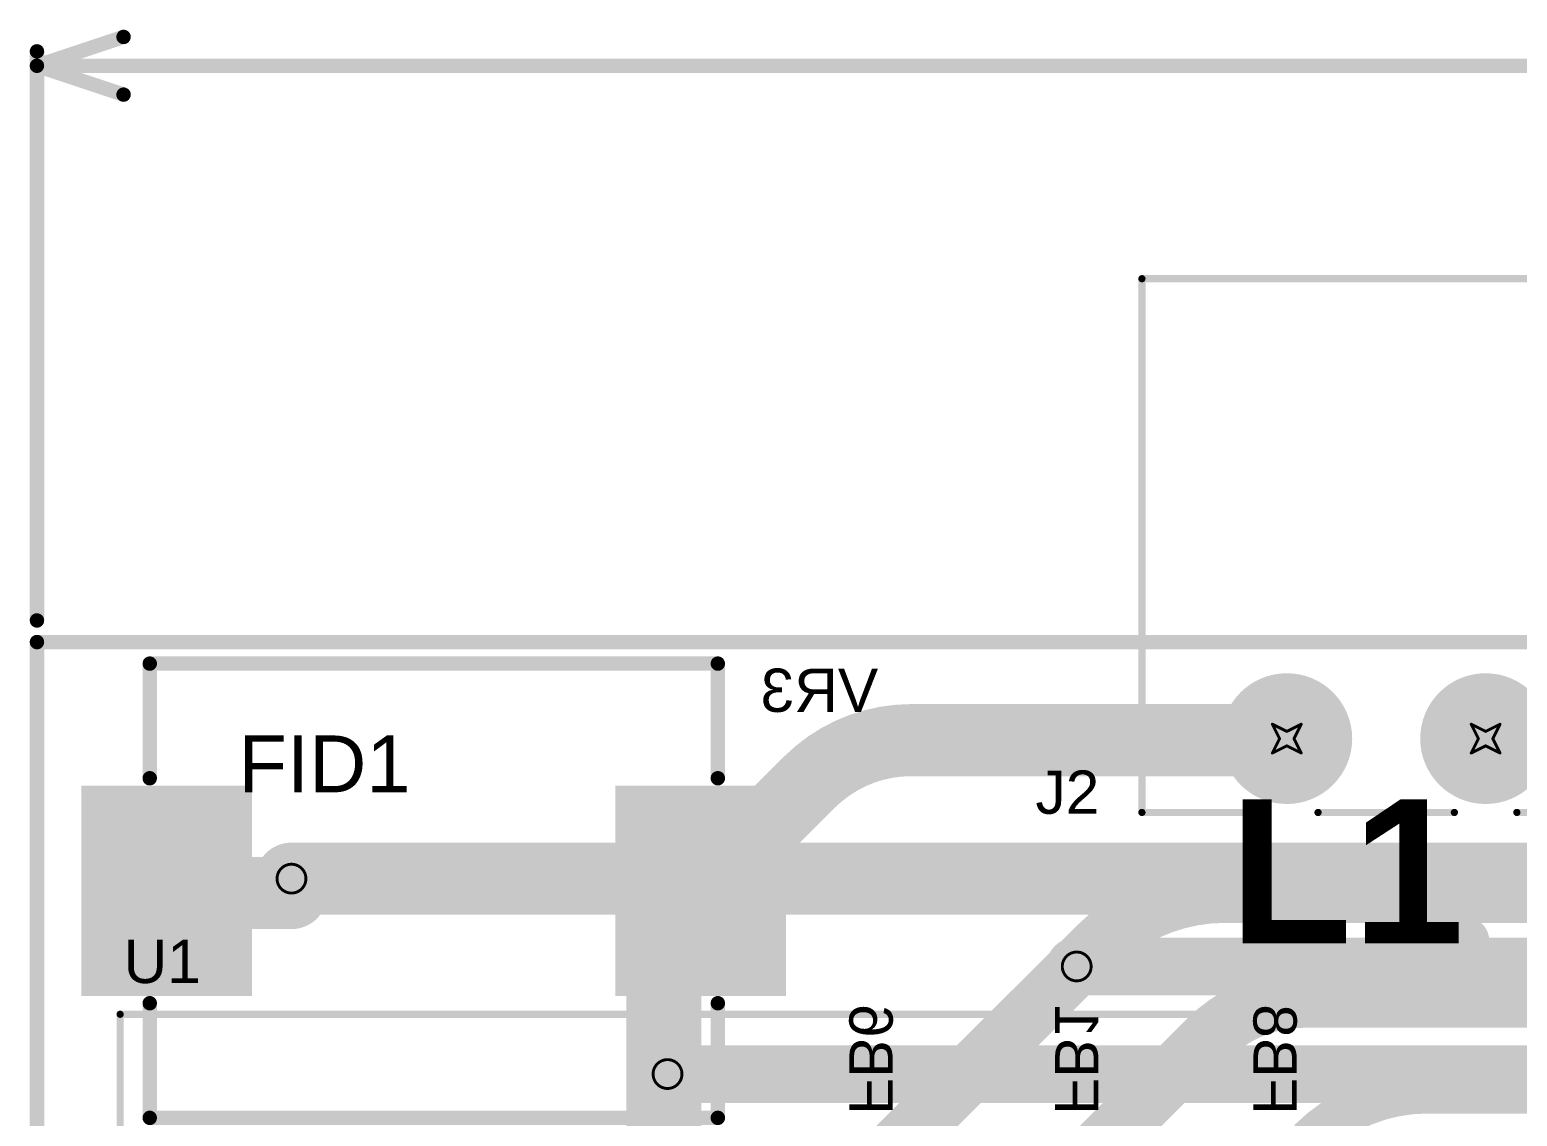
# Model space of a CAD drawing. Header units: inches. Extents: x 0 to 35.2, y -0.7 to 15.9.
# Drawn here: x -0.005 to 1.026, y 2.959 to 3.712 of the extents above; entities that cross this region are included whole.
import ezdxf

# ---------------------------------------------------------------- set-up
doc = ezdxf.new("R2010")
doc.units = ezdxf.units.IN
doc.header["$MEASUREMENT"] = 0
for name, color, linetype in [('Bottom Layer', 5, 'Continuous'), ('Bottom Overlay', 54, 'Continuous'), ('Bottom Paste', 16, 'Continuous'), ('Bottom Solder', 6, 'Continuous'), ('Dimensions', 6, 'Continuous'), ('Drill Drawing', 1, 'Continuous'), ('GND1', 16, 'Continuous'), ('GND2', 76, 'Continuous'), ('Mechanical 4', 56, 'Continuous'), ('Mechanical 6', 56, 'Continuous'), ('Multi-Layer', 9, 'Continuous'), ('Pad Holes', 156, 'Continuous'), ('Top Layer', 1, 'Continuous'), ('Top Overlay', 2, 'Continuous'), ('Top Solder', 216, 'Continuous'), ('Via Holes', 16, 'Continuous')]:
    doc.layers.add(name, color=color, linetype=linetype)
doc.styles.add('Arial', font='', dxfattribs={"height": 0.2})
doc.styles.add('Arial_Bold', font='', dxfattribs={"height": 0.2})
doc.styles.get('Arial').set_extended_font_data('Arial')
doc.styles.get('Arial_Bold').set_extended_font_data('Arial', bold=True)

# ---------------------------------------------------------------- blocks, each defined once
blk = doc.blocks.new('4032_B_4')
at = {"layer": 'Bottom Layer'}
for points in [[(-0.1299219, 0.06889749999999999), (-0.1299219, -0.06889750000000001), (-0.2401579, -0.06889749999999999), (-0.2401579, 0.06889750000000001)], [(0.2401579, 0.06889749999999999), (0.2401579, -0.06889750000000001), (0.1299219, -0.06889749999999999), (0.1299219, 0.06889750000000001)]]:
    blk.add_hatch(color=5, dxfattribs=at).paths.add_polyline_path(points)
at = {"layer": 'Bottom Paste'}
for points in [[(-0.1299219, 0.06889749999999999), (-0.1299219, -0.06889750000000001), (-0.2401579, -0.06889749999999999), (-0.2401579, 0.06889750000000001)], [(0.2401579, 0.06889749999999999), (0.2401579, -0.06889750000000001), (0.1299219, -0.06889749999999999), (0.1299219, 0.06889750000000001)]]:
    blk.add_hatch(color=16, dxfattribs=at).paths.add_polyline_path(points)
at = {"layer": 'Bottom Solder'}
for points in [[(-0.1259219, 0.07289749999999999), (-0.1259219, -0.07289750000000002), (-0.2441579, -0.07289749999999999), (-0.2441579, 0.07289750000000002)], [(0.2441579, 0.07289749999999999), (0.2441579, -0.07289750000000002), (0.1259219, -0.07289749999999999), (0.1259219, 0.07289750000000002)]]:
    blk.add_hatch(color=6, dxfattribs=at).paths.add_polyline_path(points)
at = {"layer": 'Bottom Overlay'}
for points in [[(-0.196851, 0.15748, 0.01, 0.01, 0), (0.196851, 0.15748, 0.01, 0.01, 0)], [(-0.19685, 0.077998, 0.01, 0.01, 0), (-0.19685, 0.15748, 0.01, 0.01, 0)], [(0.19685, 0.157479, 0.01, 0.01, 0), (0.196851, 0.15748, 0.01, 0.01, 0)], [(0.19685, 0.077997, 0.01, 0.01, 0), (0.19685, 0.157479, 0.01, 0.01, 0)], [(-0.19685, -0.15748, 0.01, 0.01, 0), (-0.19685, -0.077998, 0.01, 0.01, 0)], [(0.19685, -0.15748, 0.01, 0.01, 0), (0.19685, -0.077998, 0.01, 0.01, 0)], [(-0.19685, -0.15748, 0.01, 0.01, 0), (0.19685, -0.15748, 0.01, 0.01, 0)]]:
    blk.add_lwpolyline(points, format="xyseb", dxfattribs=at)
for points in [[(-0.199351, 0.15748, 0.005, 0.005, 1), (-0.194351, 0.15748, 0.005, 0.005, 1)], [(-0.19935, 0.15748, 0.005, 0.005, 1), (-0.19435, 0.15748, 0.005, 0.005, 1)], [(0.19435, 0.157479, 0.005, 0.005, 1), (0.19935, 0.157479, 0.005, 0.005, 1)], [(0.19435, 0.157479, 0.005, 0.005, 1), (0.19935, 0.157479, 0.005, 0.005, 1)], [(0.194351, 0.15748, 0.005, 0.005, 1), (0.199351, 0.15748, 0.005, 0.005, 1)], [(0.194351, 0.15748, 0.005, 0.005, 1), (0.199351, 0.15748, 0.005, 0.005, 1)], [(-0.19935, 0.077998, 0.005, 0.005, 1), (-0.19435, 0.077998, 0.005, 0.005, 1)], [(0.19435, 0.077997, 0.005, 0.005, 1), (0.19935, 0.077997, 0.005, 0.005, 1)], [(-0.19935, -0.077998, 0.005, 0.005, 1), (-0.19435, -0.077998, 0.005, 0.005, 1)], [(0.19435, -0.077998, 0.005, 0.005, 1), (0.19935, -0.077998, 0.005, 0.005, 1)], [(-0.19935, -0.15748, 0.005, 0.005, 1), (-0.19435, -0.15748, 0.005, 0.005, 1)], [(-0.19935, -0.15748, 0.005, 0.005, 1), (-0.19435, -0.15748, 0.005, 0.005, 1)], [(0.19435, -0.15748, 0.005, 0.005, 1), (0.19935, -0.15748, 0.005, 0.005, 1)], [(0.19435, -0.15748, 0.005, 0.005, 1), (0.19935, -0.15748, 0.005, 0.005, 1)]]:
    blk.add_lwpolyline(points, format="xyseb", close=True, dxfattribs=at)
blk = doc.blocks.new('RAC05_05SK_480_26')
at = {"layer": 'Top Overlay'}
for points in [[(-1.0334646, -0.5409449, 0.005, 0.005, 0), (-1.0334646, 0.5377953, 0.005, 0.005, 0)], [(1.0334646, -0.5409449, 0.005, 0.005, 0), (-1.0334646, -0.5409449, 0.005, 0.005, 0)]]:
    blk.add_lwpolyline(points, format="xyseb", dxfattribs=at)
for points in [[(-1.0767717, 0.392126, 0.015748, 0.015748, 1), (-1.0925197, 0.392126, 0.015748, 0.015748, 1)], [(-1.0964567, 0.392126, 0.007874, 0.007874, 1), (-1.0885827, 0.392126, 0.007874, 0.007874, 1)], [(-1.0807087, 0.392126, 0.007874, 0.007874, 1), (-1.0728347, 0.392126, 0.007874, 0.007874, 1)], [(-1.0347146, -0.5409449, 0.0025, 0.0025, 1), (-1.0322146, -0.5409449, 0.0025, 0.0025, 1)], [(-1.0347146, -0.5409449, 0.0025, 0.0025, 1), (-1.0322146, -0.5409449, 0.0025, 0.0025, 1)]]:
    blk.add_lwpolyline(points, format="xyseb", close=True, dxfattribs=at)
blk = doc.blocks.new('691322110007_116')
at = {"layer": 'Bottom Layer'}
h = blk.add_hatch(color=5, dxfattribs=at)
edge = h.paths.add_edge_path()
edge.add_arc((0.2755906, 0), 0.0413386, 0, 360)
h = blk.add_hatch(color=5, dxfattribs=at)
edge = h.paths.add_edge_path()
edge.add_arc((0.4133858, 0), 0.0413386, 0, 360)
at = {"layer": 'Bottom Solder'}
h = blk.add_hatch(color=6, dxfattribs=at)
edge = h.paths.add_edge_path()
edge.add_arc((0.2755906, 0), 0.0453386, 0, 360)
h = blk.add_hatch(color=6, dxfattribs=at)
edge = h.paths.add_edge_path()
edge.add_arc((0.4133858, 0), 0.0453386, 0, 360)
at = {"layer": 'GND1'}
h = blk.add_hatch(color=16, dxfattribs=at)
edge = h.paths.add_edge_path()
edge.add_arc((0.2755906, 0), 0.0413386, 0, 360)
h = blk.add_hatch(color=16, dxfattribs=at)
edge = h.paths.add_edge_path()
edge.add_arc((0.4133858, 0), 0.0413386, 0, 360)
at = {"layer": 'GND2'}
h = blk.add_hatch(color=76, dxfattribs=at)
edge = h.paths.add_edge_path()
edge.add_arc((0.2755906, 0), 0.0413386, 0, 360)
h = blk.add_hatch(color=76, dxfattribs=at)
edge = h.paths.add_edge_path()
edge.add_arc((0.4133858, 0), 0.0413386, 0, 360)
at = {"layer": 'Multi-Layer'}
h = blk.add_hatch(color=9, dxfattribs=at)
edge = h.paths.add_edge_path()
edge.add_arc((0.2755906, 0), 0.0413386, 0, 360)
h = blk.add_hatch(color=9, dxfattribs=at)
edge = h.paths.add_edge_path()
edge.add_arc((0.4133858, 0), 0.0413386, 0, 360)
at = {"layer": 'Pad Holes'}
h = blk.add_hatch(color=7, dxfattribs=at)
edge = h.paths.add_edge_path()
edge.add_arc((0.2755906, 0), 0.027559, 0, 360)
h = blk.add_hatch(color=7, dxfattribs=at)
edge = h.paths.add_edge_path()
edge.add_arc((0.4133858, 0), 0.027559, 0, 360)
at = {"layer": 'Top Layer'}
h = blk.add_hatch(color=1, dxfattribs=at)
edge = h.paths.add_edge_path()
edge.add_arc((0.2755906, 0), 0.0413386, 0, 360)
h = blk.add_hatch(color=1, dxfattribs=at)
edge = h.paths.add_edge_path()
edge.add_arc((0.4133858, 0), 0.0413386, 0, 360)
at = {"layer": 'Top Solder'}
h = blk.add_hatch(color=216, dxfattribs=at)
edge = h.paths.add_edge_path()
edge.add_arc((0.2755906, 0), 0.0453386, 0, 360)
h = blk.add_hatch(color=216, dxfattribs=at)
edge = h.paths.add_edge_path()
edge.add_arc((0.4133858, 0), 0.0453386, 0, 360)
at = {"layer": 'Top Overlay'}
for points in [[(0.253937, 0.0511811, 0.005, 0.005, 0), (0.1594488, 0.0511811, 0.005, 0.005, 0)], [(0.3917323, 0.0511811, 0.005, 0.005, 0), (0.2972441, 0.0511811, 0.005, 0.005, 0)], [(0.5137795, 0.0511811, 0.005, 0.005, 0), (0.4350394, 0.0511811, 0.005, 0.005, 0)], [(0.5137795, 0.0511811, 0.005, 0.005, 0), (0.5137795, -0.3188976, 0.005, 0.005, 0)], [(0.5137795, -0.3188976, 0.005, 0.005, 0), (-0.5137795, -0.3188976, 0.005, 0.005, 0)]]:
    blk.add_lwpolyline(points, format="xyseb", dxfattribs=at)
for points in [[(0.252687, 0.0511811, 0.0025, 0.0025, 1), (0.255187, 0.0511811, 0.0025, 0.0025, 1)], [(0.2959941, 0.0511811, 0.0025, 0.0025, 1), (0.2984941, 0.0511811, 0.0025, 0.0025, 1)], [(0.3904823, 0.0511811, 0.0025, 0.0025, 1), (0.3929823, 0.0511811, 0.0025, 0.0025, 1)], [(0.4337894, 0.0511811, 0.0025, 0.0025, 1), (0.4362894, 0.0511811, 0.0025, 0.0025, 1)], [(0.5125295, 0.0511811, 0.0025, 0.0025, 1), (0.5150295, 0.0511811, 0.0025, 0.0025, 1)], [(0.5125295, 0.0511811, 0.0025, 0.0025, 1), (0.5150295, 0.0511811, 0.0025, 0.0025, 1)], [(0.5125295, -0.3188976, 0.0025, 0.0025, 1), (0.5150295, -0.3188976, 0.0025, 0.0025, 1)], [(0.5125295, -0.3188976, 0.0025, 0.0025, 1), (0.5150295, -0.3188976, 0.0025, 0.0025, 1)]]:
    blk.add_lwpolyline(points, format="xyseb", close=True, dxfattribs=at)

msp = doc.modelspace()

# ---------------------------------------------------------------- hatches: boundary and pattern name
at = {"layer": 'Bottom Layer'}
h = msp.add_hatch(color=5, dxfattribs=at)
edge = h.paths.add_edge_path()
edge.add_arc((0.1763789, 3.1233848), 0.019685, 0, 360)
msp.add_hatch(color=5, dxfattribs=at).paths.add_polyline_path([(0.408477, 2.8938345), (0.4604456, 2.8938345), (0.4604456, 3.1149999), (0.408477, 3.1149999)])
h = msp.add_hatch(color=5, dxfattribs=at)
edge = h.paths.add_edge_path()
edge.add_arc((0.7205587, 3.0625044), 0.019685, 0, 360)
h = msp.add_hatch(color=5, dxfattribs=at)
edge = h.paths.add_edge_path()
edge.add_arc((0.436986, 2.9878937), 0.019685, 0, 360)
at = {"layer": 'GND1'}
h = msp.add_hatch(color=16, dxfattribs=at)
edge = h.paths.add_edge_path()
edge.add_arc((0.1763789, 3.1233848), 0.019685, 0, 360)
h = msp.add_hatch(color=16, dxfattribs=at)
edge = h.paths.add_edge_path()
edge.add_arc((0.7205587, 3.0625044), 0.019685, 0, 360)
h = msp.add_hatch(color=16, dxfattribs=at)
edge = h.paths.add_edge_path()
edge.add_arc((0.436986, 2.9878937), 0.019685, 0, 360)
at = {"layer": 'GND2'}
h = msp.add_hatch(color=76, dxfattribs=at)
edge = h.paths.add_edge_path()
edge.add_arc((0.1763789, 3.1233848), 0.019685, 0, 360)
h = msp.add_hatch(color=76, dxfattribs=at)
edge = h.paths.add_edge_path()
edge.add_arc((0.7205587, 3.0625044), 0.019685, 0, 360)
h = msp.add_hatch(color=76, dxfattribs=at)
edge = h.paths.add_edge_path()
edge.add_arc((0.436986, 2.9878937), 0.019685, 0, 360)
at = {"layer": 'Top Layer'}
h = msp.add_hatch(color=1, dxfattribs=at)
edge = h.paths.add_edge_path()
edge.add_arc((0.1763789, 3.1233848), 0.019685, 0, 360)
h = msp.add_hatch(color=1, dxfattribs=at)
edge = h.paths.add_edge_path()
edge.add_arc((0.7205587, 3.0625044), 0.019685, 0, 360)
h = msp.add_hatch(color=1, dxfattribs=at)
edge = h.paths.add_edge_path()
edge.add_arc((0.436986, 2.9878937), 0.019685, 0, 360)
at = {"layer": 'Via Holes'}
h = msp.add_hatch(color=7, dxfattribs=at)
edge = h.paths.add_edge_path()
edge.add_arc((0.1763789, 3.1233848), 0.0098425, 0, 360)
h = msp.add_hatch(color=7, dxfattribs=at)
edge = h.paths.add_edge_path()
edge.add_arc((0.7205587, 3.0625044), 0.0098425, 0, 360)
h = msp.add_hatch(color=7, dxfattribs=at)
edge = h.paths.add_edge_path()
edge.add_arc((0.436986, 2.9878937), 0.0098425, 0, 360)

# ---------------------------------------------------------------- linework, layer by layer
at = {"layer": 'Bottom Layer'}
for points in [[(0.5351828, 3.1901429, 0.05, 0.05, -0.198912367379658), (0.6058935, 3.2194322, 0.05, 0.05, 0)], [(0.6058935, 3.2194322, 0.05, 0.05, 0), (0.8651032, 3.2194322, 0.05, 0.05, 0)], [(0.4600399, 3.115, 0.05, 0.05, 0), (0.5351828, 3.1901429, 0.05, 0.05, 0)], [(0.086339, 3.1133848, 0.05, 0.05, 0), (0.1763789, 3.1133848, 0.05, 0.05, 0)], [(0.7335231, 3.0754688, 0.04, 0.04, -0.1989473529399771), (0.8234211, 3.1127129, 0.04, 0.04, 0)], [(0.8234211, 3.1127129, 0.04, 0.04, 0), (1.1, 3.1127129, 0.04, 0.04, 0)], [(0.7205587, 3.0625044, 0.04, 0.04, 0), (0.7335231, 3.0754688, 0.04, 0.04, 0)], [(0.5755085, 2.9174542, 0.04, 0.04, 0), (0.7205587, 3.0625044, 0.04, 0.04, 0)], [(0.8113413, 3.0122428, 0.04, 0.04, -0.198912367379658), (0.8783531, 3.04, 0.04, 0.04, 0)], [(0.8783531, 3.04, 0.04, 0.04, 0), (1.568047, 3.04, 0.04, 0.04, 0)], [(0.7165527, 2.9174542, 0.04, 0.04, 0), (0.8113413, 3.0122428, 0.04, 0.04, 0)], [(0.8818021, 2.9417331, 0.03, 0.03, -0.1989122080643594), (0.9633672, 2.9755185, 0.03, 0.03, 0)], [(0.9633672, 2.9755185, 0.03, 0.03, 0), (1.3782618, 2.9755185, 0.03, 0.03, 0)]]:
    msp.add_lwpolyline(points, format="xyseb", dxfattribs=at)
for points in [[(0.5933935, 3.2194322, 0.025, 0.025, 1), (0.6183935, 3.2194322, 0.025, 0.025, 1)], [(0.5933935, 3.2194322, 0.025, 0.025, 1), (0.6183935, 3.2194322, 0.025, 0.025, 1)], [(0.8526032, 3.2194322, 0.025, 0.025, 1), (0.8776032, 3.2194322, 0.025, 0.025, 1)], [(0.5226828, 3.1901429, 0.025, 0.025, 1), (0.5476828, 3.1901429, 0.025, 0.025, 1)], [(0.5226828, 3.1901429, 0.025, 0.025, 1), (0.5476828, 3.1901429, 0.025, 0.025, 1)], [(0.073839, 3.1133848, 0.025, 0.025, 1), (0.098839, 3.1133848, 0.025, 0.025, 1)], [(0.1638789, 3.1133848, 0.025, 0.025, 1), (0.1888789, 3.1133848, 0.025, 0.025, 1)], [(0.4475399, 3.115, 0.025, 0.025, 1), (0.4725399, 3.115, 0.025, 0.025, 1)], [(0.8134211, 3.1127129, 0.02, 0.02, 1), (0.8334211, 3.1127129, 0.02, 0.02, 1)], [(0.8134211, 3.1127129, 0.02, 0.02, 1), (0.8334211, 3.1127129, 0.02, 0.02, 1)], [(0.7235231, 3.0754688, 0.02, 0.02, 1), (0.7435231, 3.0754688, 0.02, 0.02, 1)], [(0.7235231, 3.0754688, 0.02, 0.02, 1), (0.7435231, 3.0754688, 0.02, 0.02, 1)], [(0.7105587, 3.0625044, 0.02, 0.02, 1), (0.7305587, 3.0625044, 0.02, 0.02, 1)], [(0.7105587, 3.0625044, 0.02, 0.02, 1), (0.7305587, 3.0625044, 0.02, 0.02, 1)], [(0.8683531, 3.04, 0.02, 0.02, 1), (0.8883531, 3.04, 0.02, 0.02, 1)], [(0.8683531, 3.04, 0.02, 0.02, 1), (0.8883531, 3.04, 0.02, 0.02, 1)], [(0.8013413, 3.0122428, 0.02, 0.02, 1), (0.8213413, 3.0122428, 0.02, 0.02, 1)], [(0.8013413, 3.0122428, 0.02, 0.02, 1), (0.8213413, 3.0122428, 0.02, 0.02, 1)], [(0.9558672, 2.9755185, 0.015, 0.015, 1), (0.9708672, 2.9755185, 0.015, 0.015, 1)], [(0.9558672, 2.9755185, 0.015, 0.015, 1), (0.9708672, 2.9755185, 0.015, 0.015, 1)]]:
    msp.add_lwpolyline(points, format="xyseb", close=True, dxfattribs=at)
at = {"layer": 'Dimensions'}
for points in [[(0, 3.687, 0.01, 0.01, 0), (0.06, 3.707, 0.01, 0.01, 0)], [(0, 3.3024016, 0.01, 0.01, 0), (0, 3.697, 0.01, 0.01, 0)], [(0, 3.687, 0.01, 0.01, 0), (0.06, 3.667, 0.01, 0.01, 0)], [(0, 3.687, 0.01, 0.01, 0), (1.0447166, 3.687, 0.01, 0.01, 0)]]:
    msp.add_lwpolyline(points, format="xyseb", dxfattribs=at)
for points in [[(0.0575, 3.707, 0.005, 0.005, 1), (0.0625, 3.707, 0.005, 0.005, 1)], [(-0.0025, 3.697, 0.005, 0.005, 1), (0.0025, 3.697, 0.005, 0.005, 1)], [(-0.0025, 3.687, 0.005, 0.005, 1), (0.0025, 3.687, 0.005, 0.005, 1)], [(-0.0025, 3.687, 0.005, 0.005, 1), (0.0025, 3.687, 0.005, 0.005, 1)], [(-0.0025, 3.687, 0.005, 0.005, 1), (0.0025, 3.687, 0.005, 0.005, 1)], [(0.0575, 3.667, 0.005, 0.005, 1), (0.0625, 3.667, 0.005, 0.005, 1)], [(-0.0025, 3.3024016, 0.005, 0.005, 1), (0.0025, 3.3024016, 0.005, 0.005, 1)]]:
    msp.add_lwpolyline(points, format="xyseb", close=True, dxfattribs=at)
at = {"layer": 'Drill Drawing'}
for points in [[(0.8561434, 3.2304724, 0.002, 0.002, 0), (0.8661434, 3.2254724, 0.002, 0.002, 0)], [(0.8561434, 3.2304724, 0.002, 0.002, 0), (0.8611434, 3.2204724, 0.002, 0.002, 0)], [(0.8661434, 3.2254724, 0.002, 0.002, 0), (0.8761434, 3.2304724, 0.002, 0.002, 0)], [(0.8711434, 3.2204724, 0.002, 0.002, 0), (0.8761434, 3.2304724, 0.002, 0.002, 0)], [(0.9939386, 3.2304724, 0.002, 0.002, 0), (1.0039386, 3.2254724, 0.002, 0.002, 0)], [(0.9939386, 3.2304724, 0.002, 0.002, 0), (0.9989386, 3.2204724, 0.002, 0.002, 0)], [(1.0039386, 3.2254724, 0.002, 0.002, 0), (1.0139386, 3.2304724, 0.002, 0.002, 0)], [(1.0089386, 3.2204724, 0.002, 0.002, 0), (1.0139386, 3.2304724, 0.002, 0.002, 0)], [(0.8561434, 3.2104724, 0.002, 0.002, 0), (0.8611434, 3.2204724, 0.002, 0.002, 0)], [(0.8561434, 3.2104724, 0.002, 0.002, 0), (0.8661434, 3.2154724, 0.002, 0.002, 0)], [(0.8661434, 3.2154724, 0.002, 0.002, 0), (0.8761434, 3.2104724, 0.002, 0.002, 0)], [(0.8711434, 3.2204724, 0.002, 0.002, 0), (0.8761434, 3.2104724, 0.002, 0.002, 0)], [(0.9939386, 3.2104724, 0.002, 0.002, 0), (0.9989386, 3.2204724, 0.002, 0.002, 0)], [(0.9939386, 3.2104724, 0.002, 0.002, 0), (1.0039386, 3.2154724, 0.002, 0.002, 0)], [(1.0039386, 3.2154724, 0.002, 0.002, 0), (1.0139386, 3.2104724, 0.002, 0.002, 0)], [(1.0089386, 3.2204724, 0.002, 0.002, 0), (1.0139386, 3.2104724, 0.002, 0.002, 0)]]:
    msp.add_lwpolyline(points, format="xyseb", dxfattribs=at)
for points in [[(0.8556434, 3.2304724, 0.001, 0.001, 1), (0.8566434, 3.2304724, 0.001, 0.001, 1)], [(0.8556434, 3.2304724, 0.001, 0.001, 1), (0.8566434, 3.2304724, 0.001, 0.001, 1)], [(0.8756434, 3.2304724, 0.001, 0.001, 1), (0.8766434, 3.2304724, 0.001, 0.001, 1)], [(0.8756434, 3.2304724, 0.001, 0.001, 1), (0.8766434, 3.2304724, 0.001, 0.001, 1)], [(0.9934386, 3.2304724, 0.001, 0.001, 1), (0.9944386, 3.2304724, 0.001, 0.001, 1)], [(0.9934386, 3.2304724, 0.001, 0.001, 1), (0.9944386, 3.2304724, 0.001, 0.001, 1)], [(1.0134386, 3.2304724, 0.001, 0.001, 1), (1.0144386, 3.2304724, 0.001, 0.001, 1)], [(1.0134386, 3.2304724, 0.001, 0.001, 1), (1.0144386, 3.2304724, 0.001, 0.001, 1)], [(0.8606434, 3.2204724, 0.001, 0.001, 1), (0.8616434, 3.2204724, 0.001, 0.001, 1)], [(0.8606434, 3.2204724, 0.001, 0.001, 1), (0.8616434, 3.2204724, 0.001, 0.001, 1)], [(0.8656434, 3.2254724, 0.001, 0.001, 1), (0.8666434, 3.2254724, 0.001, 0.001, 1)], [(0.8656434, 3.2254724, 0.001, 0.001, 1), (0.8666434, 3.2254724, 0.001, 0.001, 1)], [(0.8656434, 3.2154724, 0.001, 0.001, 1), (0.8666434, 3.2154724, 0.001, 0.001, 1)], [(0.8656434, 3.2154724, 0.001, 0.001, 1), (0.8666434, 3.2154724, 0.001, 0.001, 1)], [(0.8706434, 3.2204724, 0.001, 0.001, 1), (0.8716434, 3.2204724, 0.001, 0.001, 1)], [(0.8706434, 3.2204724, 0.001, 0.001, 1), (0.8716434, 3.2204724, 0.001, 0.001, 1)], [(0.9984386, 3.2204724, 0.001, 0.001, 1), (0.9994386, 3.2204724, 0.001, 0.001, 1)], [(0.9984386, 3.2204724, 0.001, 0.001, 1), (0.9994386, 3.2204724, 0.001, 0.001, 1)], [(1.0034386, 3.2254724, 0.001, 0.001, 1), (1.0044386, 3.2254724, 0.001, 0.001, 1)], [(1.0034386, 3.2254724, 0.001, 0.001, 1), (1.0044386, 3.2254724, 0.001, 0.001, 1)], [(1.0034386, 3.2154724, 0.001, 0.001, 1), (1.0044386, 3.2154724, 0.001, 0.001, 1)], [(1.0034386, 3.2154724, 0.001, 0.001, 1), (1.0044386, 3.2154724, 0.001, 0.001, 1)], [(1.0084386, 3.2204724, 0.001, 0.001, 1), (1.0094386, 3.2204724, 0.001, 0.001, 1)], [(1.0084386, 3.2204724, 0.001, 0.001, 1), (1.0094386, 3.2204724, 0.001, 0.001, 1)], [(0.8556434, 3.2104724, 0.001, 0.001, 1), (0.8566434, 3.2104724, 0.001, 0.001, 1)], [(0.8556434, 3.2104724, 0.001, 0.001, 1), (0.8566434, 3.2104724, 0.001, 0.001, 1)], [(0.8756434, 3.2104724, 0.001, 0.001, 1), (0.8766434, 3.2104724, 0.001, 0.001, 1)], [(0.8756434, 3.2104724, 0.001, 0.001, 1), (0.8766434, 3.2104724, 0.001, 0.001, 1)], [(0.9934386, 3.2104724, 0.001, 0.001, 1), (0.9944386, 3.2104724, 0.001, 0.001, 1)], [(0.9934386, 3.2104724, 0.001, 0.001, 1), (0.9944386, 3.2104724, 0.001, 0.001, 1)], [(1.0134386, 3.2104724, 0.001, 0.001, 1), (1.0144386, 3.2104724, 0.001, 0.001, 1)], [(1.0134386, 3.2104724, 0.001, 0.001, 1), (1.0144386, 3.2104724, 0.001, 0.001, 1)], [(0.1863789, 3.1233848, 0.002, 0.002, 1), (0.1663789, 3.1233848, 0.002, 0.002, 1)], [(0.1658789, 3.1233848, 0.001, 0.001, 1), (0.1668789, 3.1233848, 0.001, 0.001, 1)], [(0.1858789, 3.1233848, 0.001, 0.001, 1), (0.1868789, 3.1233848, 0.001, 0.001, 1)], [(0.7305587, 3.0625044, 0.002, 0.002, 1), (0.7105587, 3.0625044, 0.002, 0.002, 1)], [(0.7100587, 3.0625044, 0.001, 0.001, 1), (0.7110587, 3.0625044, 0.001, 0.001, 1)], [(0.7300587, 3.0625044, 0.001, 0.001, 1), (0.7310587, 3.0625044, 0.001, 0.001, 1)], [(0.446986, 2.9878937, 0.002, 0.002, 1), (0.426986, 2.9878937, 0.002, 0.002, 1)], [(0.426486, 2.9878937, 0.001, 0.001, 1), (0.427486, 2.9878937, 0.001, 0.001, 1)], [(0.446486, 2.9878937, 0.001, 0.001, 1), (0.447486, 2.9878937, 0.001, 0.001, 1)]]:
    msp.add_lwpolyline(points, format="xyseb", close=True, dxfattribs=at)
at = {"layer": 'GND1'}
msp.add_lwpolyline([(0.1763789, 3.1233848, 0.05, 0.05, 0), (1.6372941, 3.1233848, 0.05, 0.05, 0)], format="xyseb", dxfattribs=at)
msp.add_lwpolyline([(0.1638789, 3.1233848, 0.025, 0.025, 1), (0.1888789, 3.1233848, 0.025, 0.025, 1)], format="xyseb", close=True, dxfattribs=at)
at = {"layer": 'GND2'}
msp.add_lwpolyline([(0.1763789, 3.1233848, 0.05, 0.05, 0), (1.6372941, 3.1233848, 0.05, 0.05, 0)], format="xyseb", dxfattribs=at)
msp.add_lwpolyline([(0.1638789, 3.1233848, 0.025, 0.025, 1), (0.1888789, 3.1233848, 0.025, 0.025, 1)], format="xyseb", close=True, dxfattribs=at)
at = {"layer": 'Mechanical 6'}
for points in [[(0, 3.2874016, 0.01, 0.01, 0), (2.5433071, 3.2874016, 0.01, 0.01, 0)], [(0, 0, 0.01, 0.01, 0), (0, 3.2874016, 0.01, 0.01, 0)]]:
    msp.add_lwpolyline(points, format="xyseb", dxfattribs=at)
msp.add_lwpolyline([(-0.0025, 3.2874016, 0.005, 0.005, 1), (0.0025, 3.2874016, 0.005, 0.005, 1)], format="xyseb", close=True, dxfattribs=at)
msp.add_lwpolyline([(-0.0025, 3.2874016, 0.005, 0.005, 1), (0.0025, 3.2874016, 0.005, 0.005, 1)], format="xyseb", close=True, dxfattribs=at)
at = {"layer": 'Top Layer'}
for points in [[(0.7195409, 3.0625043, 0.04, 0.04, 0), (1.2604761, 3.0625043, 0.04, 0.04, 0)], [(0.436986, 2.9878937, 0.04, 0.04, 0), (1.1881043, 2.9878937, 0.04, 0.04, 0)]]:
    msp.add_lwpolyline(points, format="xyseb", dxfattribs=at)
for points in [[(0.7095409, 3.0625043, 0.02, 0.02, 1), (0.7295409, 3.0625043, 0.02, 0.02, 1)], [(0.426986, 2.9878937, 0.02, 0.02, 1), (0.446986, 2.9878937, 0.02, 0.02, 1)]]:
    msp.add_lwpolyline(points, format="xyseb", close=True, dxfattribs=at)

# ---------------------------------------------------------------- block references
for name, p, rotation in [('691322110007_116', (1.2795292, 3.2204724), 180), ('RAC05_05SK_480_26', (0.5985827, 1.9958937), 270)]:
    msp.add_blockref(name, p, dxfattribs=dict(rotation=rotation))
msp.add_blockref('4032_B_4', (0.275, 3.115))

# ---------------------------------------------------------------- texts
at = {"layer": 'Bottom Overlay', "style": 'Arial', "text_generation_flag": 2}
msp.add_text('VR3', height=0.03, dxfattribs=at).set_placement((0.582987, 3.2390049))
for s, p in [('FB6', (0.5630049, 2.959517)), ('FB1', (0.7055636, 2.959517)), ('FB8', (0.8430049, 2.959517))]:
    msp.add_text(s, height=0.03, rotation=270, dxfattribs=at).set_placement(p)
at = {"layer": 'Mechanical 4', "style": 'Arial'}
msp.add_text('FID1', height=0.0393701, dxfattribs=at).set_placement((0.139685, 3.1833071))
at = {"layer": 'Top Overlay'}
for s, height, style, p in [('J2', 0.03, 'Arial', (0.6919663, 3.1683658)), ('L1', 0.1, 'Arial_Bold', (0.8261614, 3.0784921)), ('U1', 0.03, 'Arial', (0.0600065, 3.0510049))]:
    msp.add_text(s, height=height, dxfattribs=dict(at, style=style)).set_placement(p)

doc.saveas('drawing.dxf')
